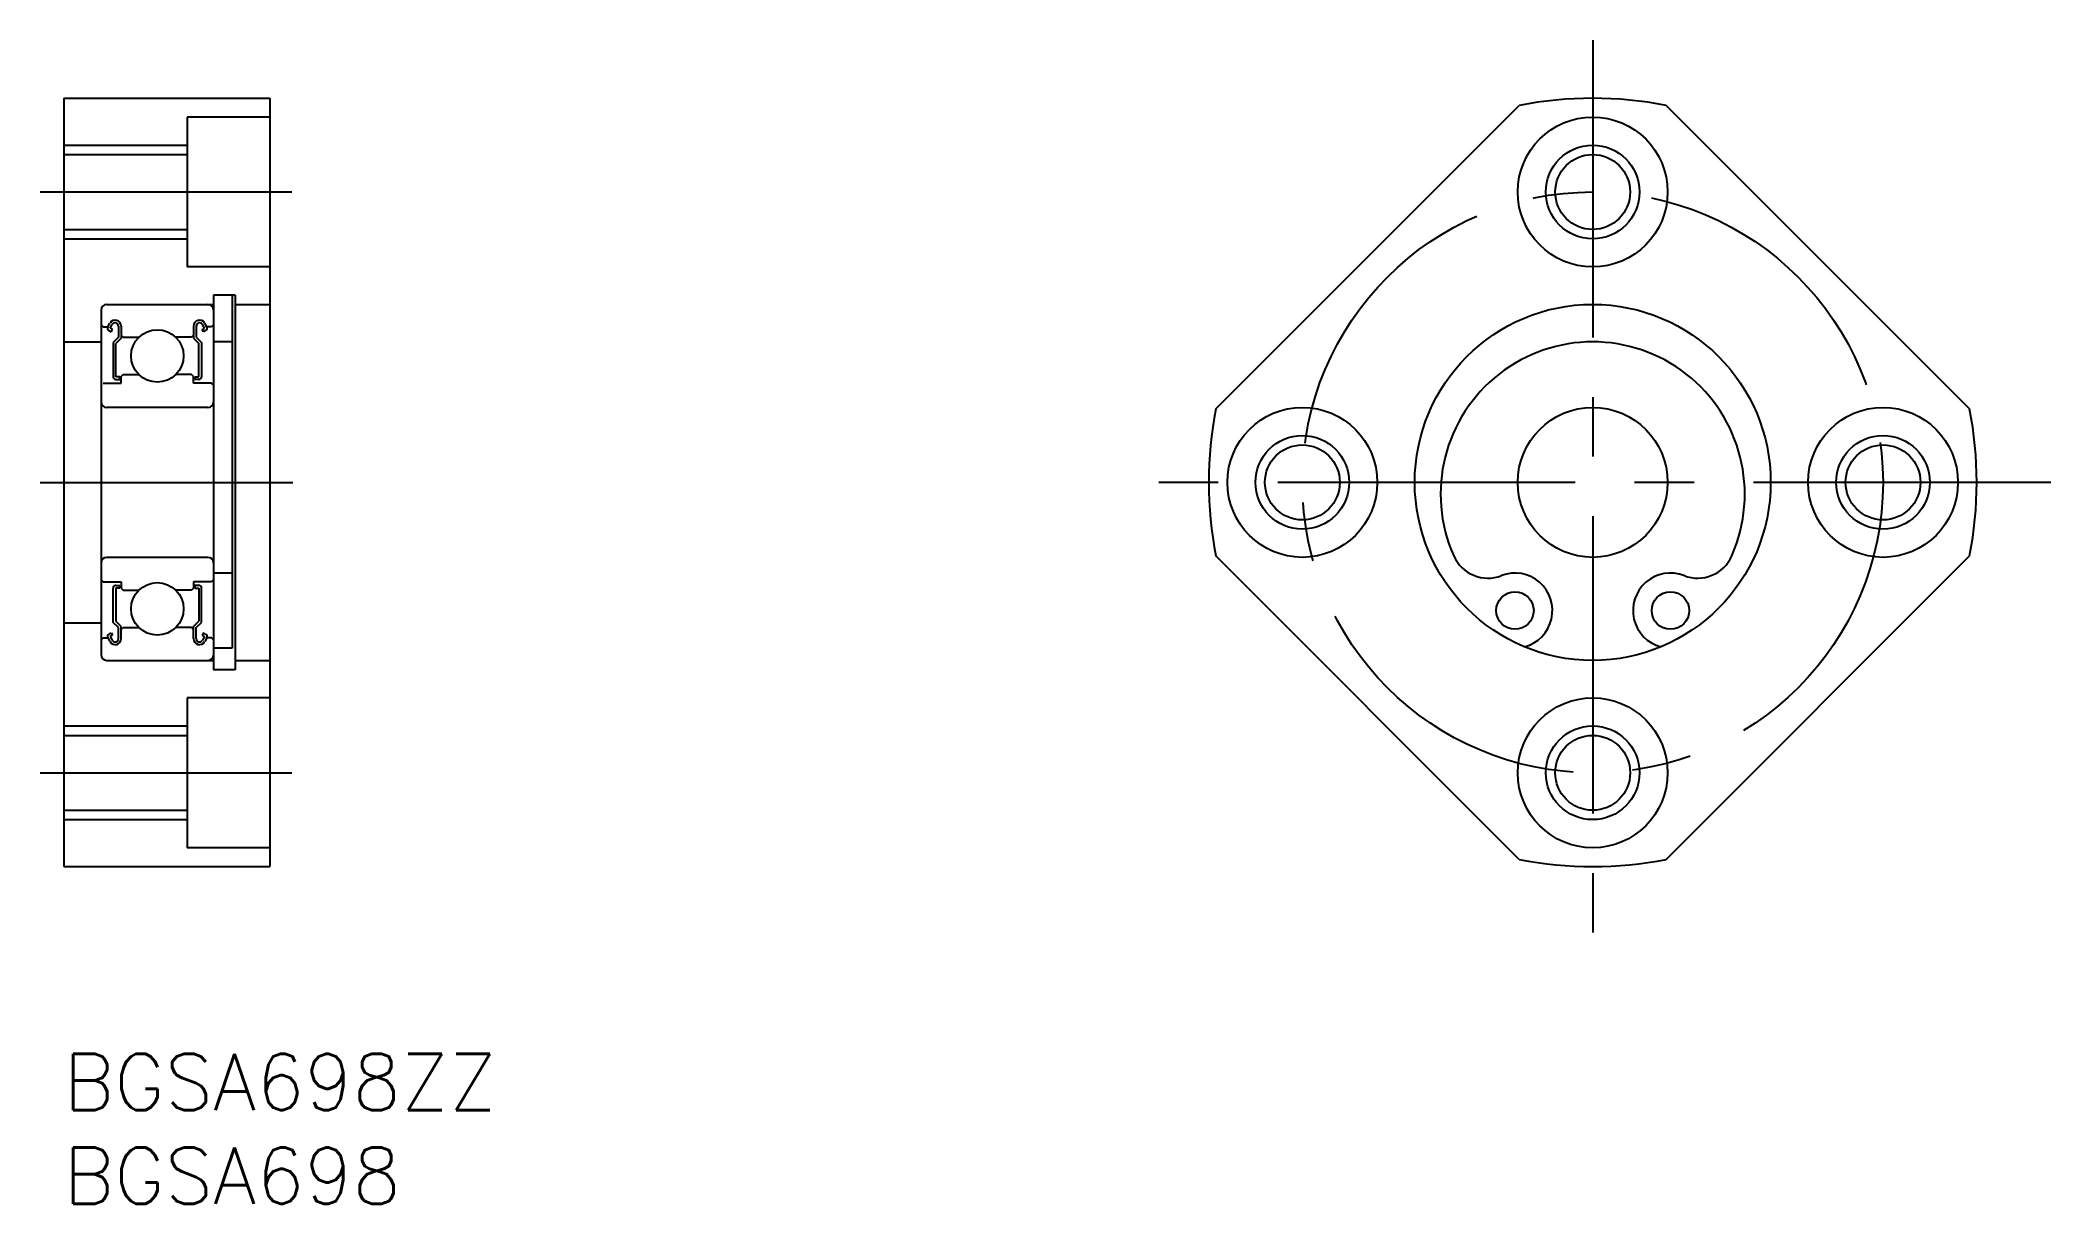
# Model space of a CAD drawing. Extents: x -1 to 106, y -8 to 54.
import ezdxf

# ---------------------------------------------------------------- set-up
doc = ezdxf.new("R2010")
doc.units = 0
doc.header["$LTSCALE"] = 0.5
doc.linetypes.add('CENTER', pattern=[50.8, 31.75, -6.35, 6.35, -6.35])
doc.layers.get('0').update_dxf_attribs({"linetype": 'CONTINUOUS'})
for name, color, linetype in [('MSM_CENTER', 1, 'CENTER'), ('MSM_CONTINUOUS', 7, 'CONTINUOUS'), ('MSM_NARROW', 5, 'CONTINUOUS'), ('MSM_PART_NUMBER', 7, 'CONTINUOUS')]:
    doc.layers.add(name, color=color, linetype=linetype)
doc.styles.get("Standard").update_dxf_attribs({"font": 'txt.shx', "height": 3, "bigfont": 'bigfont.shx'})

# ---------------------------------------------------------------- blocks, each defined once
blk = doc.blocks.new('*U8')
at = {"layer": 'MSM_PART_NUMBER'}
blk.add_text('BGSA698ZZ', height=3, dxfattribs=at).set_placement((0, -3))
blk = doc.blocks.new('*U9')
at = {"layer": 'MSM_PART_NUMBER'}
blk.add_text('BGSA698', height=3, dxfattribs=at).set_placement((0, -8))

msp = doc.modelspace()

# ---------------------------------------------------------------- linework, layer by layer
at = {"color": 7, "linetype": 'CONTINUOUS'}
for p, q in [((0, 51), (0, 10)), ((0, 51), (11, 51)), ((11, 51), (11, 10)), ((61.51, 34.42), (77.71, 50.62)), ((101.75, 34.42), (85.55, 50.62)), ((6.6, 50), (6.6, 42)), ((11, 50), (6.6, 50)), ((0, 48), (6.6, 48)), ((0, 44), (6.6, 44)), ((11, 42), (6.6, 42)), ((9.15, 40), (11, 40)), ((0, 38), (2, 38)), ((77.71, 10.38), (61.51, 26.58)), ((85.55, 10.38), (101.75, 26.58)), ((0, 23), (2, 23)), ((9.15, 21), (11, 21)), ((11, 19), (6.6, 19)), ((6.6, 19), (6.6, 11)), ((0, 17), (6.6, 17)), ((0, 13), (6.6, 13)), ((11, 11), (6.6, 11)), ((0, 10), (11, 10))]:
    msp.add_line(p, q, dxfattribs=at)
for centre, radius in [((81.63, 46), 4), ((81.63, 46), 2), ((66.13, 30.5), 4), ((97.13, 30.5), 4), ((66.13, 30.5), 2), ((97.13, 30.5), 2), ((81.63, 15), 4), ((81.63, 15), 2)]:
    msp.add_circle(centre, radius, dxfattribs=at)
for start, end in [(78.9764, 101.0236), (168.9764, 191.0236), (348.9764, 11.0236), (258.9764, 281.0236)]:
    msp.add_arc((81.63, 30.5), 20.5, start, end, dxfattribs=at)
at = {"layer": 'MSM_CENTER'}
for p, q in [((81.63, 54.1), (81.63, 5.96)), ((-1.25, 46), (12.18, 46)), ((-1.25, 30.5), (12.24, 30.5)), ((106.09, 30.5), (56.85, 30.5)), ((-1.25, 15), (12.18, 15))]:
    msp.add_line(p, q, dxfattribs=at)
msp.add_circle((81.63, 30.5), 15.5, dxfattribs=at)
at = {"layer": 'MSM_CONTINUOUS'}
for p, q in [((2.3, 40), (8, 40)), ((8, 40.5), (8, 20.5)), ((9.15, 40.5, 0.5), (8, 40.5, 0.5)), ((9, 40.5), (9, 21.66)), ((9.15, 40.5), (9.15, 20.5)), ((2, 39.7), (2, 21.3)), ((2, 38.9), (2.1, 38.8)), ((2.1, 38.8), (2.36, 38.8)), ((2.36, 38.8), (2.47, 39)), ((2.48, 38.73), (2.59, 38.92)), ((2.6, 38.66), (2.48, 38.73)), ((2.53, 38.53), (2.6, 38.66)), ((2.92, 38.84), (2.92, 38.25)), ((3.07, 38.84), (3.07, 38.19)), ((6.93, 38.84), (6.93, 38.19)), ((7.08, 38.84), (7.08, 38.25)), ((7.4, 38.66), (7.52, 38.73)), ((7.47, 38.53), (7.4, 38.66)), ((7.52, 38.73), (7.41, 38.92)), ((7.64, 38.8), (7.53, 39)), ((7.9, 38.8), (7.64, 38.8)), ((8, 38.9), (7.9, 38.8)), ((2.41, 38.61), (2.53, 38.53)), ((2.92, 38.25), (2.64, 37.97)), ((2.64, 37.97), (2.64, 36.14)), ((3.07, 38.19), (2.78, 37.91)), ((2.78, 36.14), (2.78, 37.91)), ((3.07, 38.35), (3.17, 38.25)), ((3.17, 38.25), (4.02, 38.25)), ((6.83, 38.25), (5.98, 38.25)), ((6.93, 38.35), (6.83, 38.25)), ((6.93, 38.19), (7.22, 37.91)), ((7.08, 38.25), (7.36, 37.97)), ((7.22, 36.14), (7.22, 37.91)), ((7.36, 37.97), (7.36, 36.14)), ((7.59, 38.61), (7.47, 38.53)), ((9, 38, 0.5), (8, 38, 0.5)), ((2.1, 35.8), (3.07, 35.8)), ((3, 36.14), (2.78, 36.14)), ((2.78, 36), (3, 36)), ((3, 36), (3, 36.14)), ((3.07, 36.15), (3.17, 36.25)), ((3.07, 35.8), (3.07, 36.15)), ((3.17, 36.25), (4.02, 36.25)), ((6.83, 36.25), (5.98, 36.25)), ((6.93, 36.15), (6.83, 36.25)), ((6.93, 35.8), (6.93, 36.15)), ((7.9, 35.8), (6.93, 35.8)), ((7, 36.14), (7.22, 36.14)), ((7, 36), (7, 36.14)), ((7.22, 36), (7, 36)), ((8, 35.7), (7.9, 35.8)), ((7.7, 34.5), (2.3, 34.5)), ((8, 35.1), (8, 35.1)), ((7.7, 26.5), (2.3, 26.5)), ((2, 25.3), (2.1, 25.2)), ((2.1, 25.2), (3.07, 25.2)), ((2.64, 23.03), (2.64, 24.86)), ((2.78, 25), (3, 25)), ((2.78, 24.86), (2.78, 23.09)), ((3, 24.86), (2.78, 24.86)), ((3, 25), (3, 24.86)), ((3.07, 25.2), (3.07, 24.85)), ((3.07, 24.85), (3.17, 24.75)), ((3.17, 24.75), (4.02, 24.75)), ((6.83, 24.75), (5.98, 24.75)), ((6.93, 24.85), (6.83, 24.75)), ((6.93, 25.2), (6.93, 24.85)), ((7.9, 25.2), (6.93, 25.2)), ((7, 25), (7, 24.86)), ((7.22, 25), (7, 25)), ((7, 24.86), (7.22, 24.86)), ((7.22, 24.86), (7.22, 23.09)), ((7.36, 23.03), (7.36, 24.86)), ((8, 25.3), (7.9, 25.2)), ((9, 25.66, 0.5), (8, 25.66, 0.5)), ((2.92, 22.75), (2.64, 23.03)), ((3.07, 22.81), (2.78, 23.09)), ((2.92, 22.16), (2.92, 22.75)), ((3.07, 22.16), (3.07, 22.81)), ((3.07, 22.65), (3.17, 22.75)), ((3.17, 22.75), (4.02, 22.75)), ((6.83, 22.75), (5.98, 22.75)), ((6.93, 22.65), (6.83, 22.75)), ((6.93, 22.81), (7.22, 23.09)), ((6.93, 22.16), (6.93, 22.81)), ((7.08, 22.75), (7.36, 23.03)), ((7.08, 22.16), (7.08, 22.75)), ((2, 22.1), (2.1, 22.2)), ((2.1, 22.2), (2.36, 22.2)), ((2.36, 22.2), (2.47, 22)), ((2.41, 22.39), (2.53, 22.47)), ((2.6, 22.34), (2.48, 22.27)), ((2.48, 22.27), (2.59, 22.08)), ((2.53, 22.47), (2.6, 22.34)), ((7.47, 22.47), (7.4, 22.34)), ((7.4, 22.34), (7.52, 22.27)), ((7.52, 22.27), (7.41, 22.08)), ((7.59, 22.39), (7.47, 22.47)), ((7.64, 22.2), (7.53, 22)), ((7.9, 22.2), (7.64, 22.2)), ((8, 22.1), (7.9, 22.2)), ((9, 21.66, 0.5), (8, 21.66, 0.5)), ((2.3, 21), (8, 21)), ((9.15, 20.5, 0.5), (8, 20.5, 0.5))]:
    msp.add_line(p, q, dxfattribs=at)
for centre, radius in [((81.63, 30.5), 9.5), ((5, 37.25), 1.4), ((81.63, 30.5), 4), ((5, 23.75), 1.4), ((77.48, 23.66), 1), ((85.78, 23.66), 1)]:
    msp.add_circle(centre, radius, dxfattribs=at)
for centre, radius, start, end in [((2.3, 39.7), 0.3, 90, 180), ((7.7, 39.7), 0.3, 0, 90), ((2.48, 38.73), 0.142, 149.9903, 240.0019), ((2.75, 38.84), 0.319, 0, 150.0003), ((2.75, 38.84), 0.177, 0, 150.0032), ((7.25, 38.84), 0.319, 29.9997, 180), ((7.25, 38.84), 0.177, 29.9968, 180), ((7.52, 38.73), 0.142, 299.9981, 30.0097), ((81.63, 29.88), 8.12, 336.0572, 203.9428), ((2.78, 36.14), 0.142, 180, 270), ((7.22, 36.14), 0.142, 270, 360), ((2.3, 34.8), 0.3, 180, 270), ((7.7, 34.8), 0.3, 270, 0), ((2.3, 26.2), 0.3, 90, 180), ((7.7, 26.2), 0.3, 0, 90), ((76.04, 27.39), 2, 203.9428, 291.2223), ((87.23, 27.39), 2, 248.7777, 336.0572), ((2.78, 24.86), 0.142, 90, 180), ((7.22, 24.86), 0.142, 0, 90), ((77.48, 23.66), 2, 284.6994, 111.2223), ((85.78, 23.66), 2, 68.7777, 255.3006), ((2.48, 22.27), 0.142, 119.9981, 210.0097), ((2.75, 22.16), 0.319, 209.9997, 0), ((2.75, 22.16), 0.177, 209.9968, 0), ((7.25, 22.16), 0.319, 180, 330.0003), ((7.25, 22.16), 0.177, 180, 330.0032), ((7.52, 22.27), 0.142, 329.9903, 60.0019), ((2.3, 21.3), 0.3, 180, 270), ((7.7, 21.3), 0.3, 270, 0)]:
    msp.add_arc(centre, radius, start, end, dxfattribs=at)
at = {"layer": 'MSM_NARROW'}
for p, q in [((0, 48.5), (6.6, 48.5)), ((0, 43.5), (6.6, 43.5)), ((0, 17.5), (6.6, 17.5)), ((0, 12.5), (6.6, 12.5))]:
    msp.add_line(p, q, dxfattribs=at)
for centre in [(81.63, 46), (66.13, 30.5), (97.13, 30.5), (81.63, 15)]:
    msp.add_circle(centre, 2.5, dxfattribs=at)

# ---------------------------------------------------------------- block references
at = {"layer": 'MSM_CONTINUOUS'}
for name in ['*U8', '*U9']:
    msp.add_blockref(name, (0, 0), dxfattribs=at)

doc.saveas('drawing.dxf')
